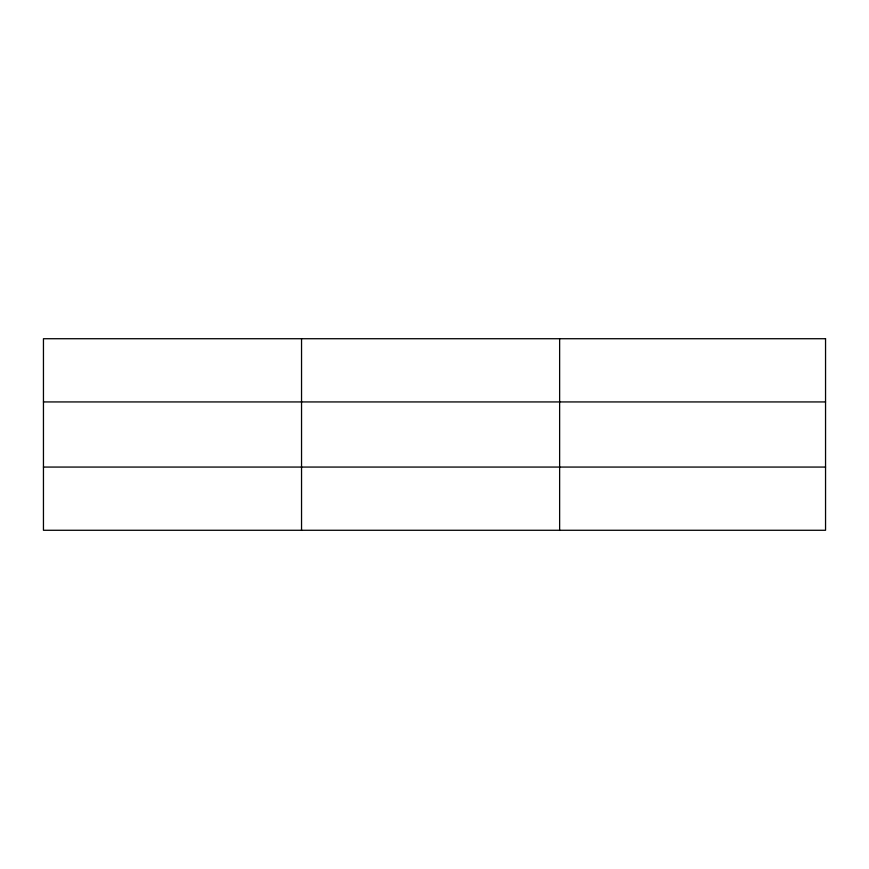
<?xml version="1.0" encoding="UTF-8"?>
<svg xmlns="http://www.w3.org/2000/svg" width="869" height="869" viewBox="0 0 869 869"><rect width="100%" height="100%" fill="white"/><g stroke="black" fill="none" stroke-linecap="round" stroke-linejoin="round"><path stroke-width="1.3" d="M301.543 530.275L301.543 338.725M559.636 530.275L559.636 338.725M43.45 401.934L825.55 401.934M43.45 467.066L825.55 467.066M825.55 338.725L825.55 530.275L43.45 530.275L43.45 338.725L825.55 338.725"/></g></svg>
